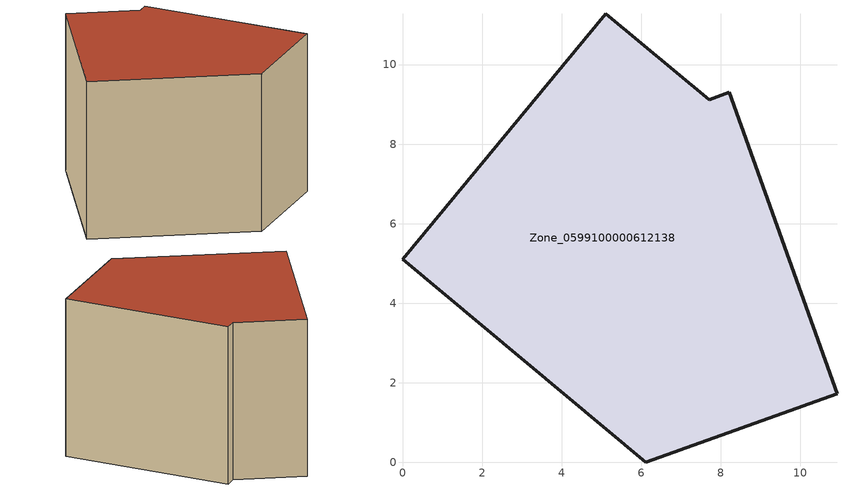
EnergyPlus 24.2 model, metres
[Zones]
Zone_0599100000612138
 floor ground (C_G): 0,5.11 5.11,11.28 7.71,9.12 8.21,9.3 10.92,1.73 6.11,0 z0
 wall outside (C_F): 6.11,0 10.92,1.73 8.21,9.3 7.71,9.12 5.11,11.28 0,5.11 6.11,0 z0:7.72
 roof outside (C_R): 5.11,11.28 0,5.11 6.11,0 10.92,1.73 8.21,9.3 7.71,9.12 z7.72
[BUILDING]
Pand.0599100000612138: North Axis=0; Terrain=City; Loads Convergence Tolerance Value=0.04; Temperature Convergence Tolerance Value=0.4; Solar Distribution=FullExterior; Maximum Number of Warmup Days=25; Minimum Number of Warmup Days=1
[Site:Location]
Rotterdam.The.Hague.AP_ZH_NLD Design_Conditions: Latitude=51.96; Longitude=4.45; Time Zone=1; Elevation=-4.5
[SITE:GROUNDTEMPERATURE:BUILDINGSURFACE]
18, 18, 18, 18, 18, 18, 18, 18, 18, 18, 18, 18
[MATERIAL] Thermal Absorptance=0.9; Solar Absorptance=0.7; Visible Absorptance=0.7
Name | Roughness | Thickness | Conductivity | Density | Specific Heat
G.TI.1946 | MediumSmooth | 0.15 | 1 | 540 | 1210
F.TI.1946 | Rough | 0.3 | 0.857143 | 1920 | 840
R.TI.1946 | MediumRough | 0.2 | 0.1 | 1500 | 1000
[CONSTRUCTION]
C_G: G.TI.1946
C_F: F.TI.1946
C_R: R.TI.1946
[ZONE]
Zone_0599100000612138: Type=1; Multiplier=1; Ceiling Height=Autocalculate; Volume=Autocalculate; Floor Area=autocalculate; Part of Total Floor Area=Yes
[ZONEINFILTRATION:DESIGNFLOWRATE]
Infil_Zone_0599100000612138: Zone or ZoneList or Space or SpaceList=Zone_0599100000612138; Schedule=AlwaysOn; Design Flow Rate Calculation Method=Flow/Area; Flow Rate per Floor Area=0.003; Constant Term Coefficient=1; Temperature Term Coefficient=0; Velocity Term Coefficient=0; Velocity Squared Term Coefficient=0
[HVACTEMPLATE:ZONE:IDEALLOADSAIRSYSTEM]
Zone_0599100000612138: Maximum Heating Supply Air Temperature=50; Minimum Cooling Supply Air Temperature=13; Maximum Heating Supply Air Humidity Ratio=0.0156; Minimum Cooling Supply Air Humidity Ratio=0.0077; Heating Limit=NoLimit; Cooling Limit=NoLimit; Dehumidification Control Type=ConstantSensibleHeatRatio; Cooling Sensible Heat Ratio=0.7; Dehumidification Setpoint=60; Humidification Control Type=None; Humidification Setpoint=30; Outdoor Air Method=None; Outdoor Air Flow Rate per Person=0.00944; Outdoor Air Flow Rate per Zone Floor Area=0; Outdoor Air Flow Rate per Zone=0; Demand Controlled Ventilation Type=None; Outdoor Air Economizer Type=NoEconomizer; Heat Recovery Type=None; Sensible Heat Recovery Effectiveness=0.7; Latent Heat Recovery Effectiveness=0.65
[ZONECONTROL:THERMOSTAT]
ThermostatControl_Zone_0599100000612138: Zone or ZoneList=Zone_0599100000612138; Control Type Schedule=DualSetpointControlType; Control 1=Thermostat_Zone_0599100000612138; Temperature Difference Between Cutout And Setpoint=0
[THERMOSTATSETPOINT:DUALSETPOINT]
Thermostat_Zone_0599100000612138: Heating Setpoint Temperature Schedule=HeatingSetpoint_Zone_0599100000612138; Cooling Setpoint Temperature Schedule=CoolingSetpoint_Zone_0599100000612138
[SCHEDULE:COMPACT]
HeatingSetpoint_Zone_0599100000612138: Through: 12/31, For: AllDays, Until: 24:00, 21
CoolingSetpoint_Zone_0599100000612138: Through: 12/31, For: AllDays, Until: 24:00, 24
DualSetpointControlType: Through: 12/31, For: AllDays, Until: 24:00, 4
AlwaysOn: Through: 12/31, For: AllDays, Until: 24:00, 1
